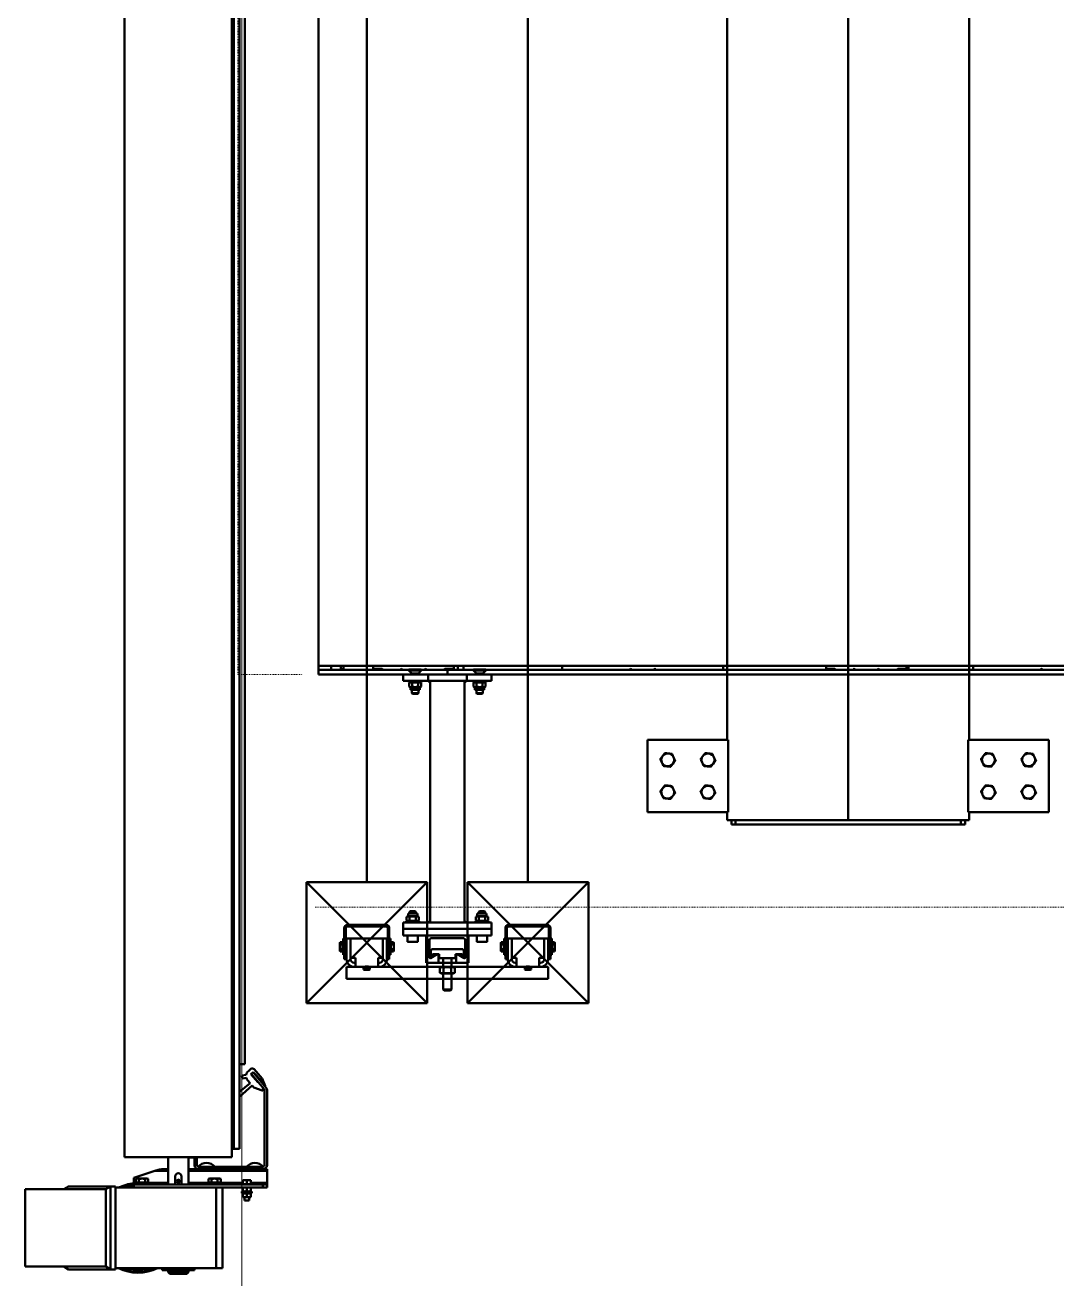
# Model space of a CAD drawing. Header units: metres. Extents: x -11418 to 773, y -8631 to 3561.
# Drawn here: x -4090.3 to -3962.3, y -1463.8 to -1308.2 of the extents above; entities that cross this region are included whole.
import ezdxf

# ---------------------------------------------------------------- set-up
doc = ezdxf.new("R2010")
doc.units = ezdxf.units.M
doc.header["$LTSCALE"] = 0.01
doc.header["$MEASUREMENT"] = 0
doc.linetypes.add('AM_ISO08W050', pattern=[18, 12, -1.5, 3, -1.5])
doc.linetypes.add('AM_ISO09W050', pattern=[22.5, 12, -1.5, 3, -1.5, 3, -1.5])
doc.layers.get('0').update_dxf_attribs({"color": 30, "lineweight": 0})
for name, color, linetype, lineweight in [('shaft', 3, 'Continuous', 20), ('SSN_Lift-AM_0', 7, 'Continuous', 50), ('SSN_PBC-AM_0', 5, 'Continuous', 50), ('SSN_PBC-AM_11', 9, 'AM_ISO09W050', 18), ('SSN_Signalgeber-AM_0', 3, 'Continuous', 50), ('SSN_SLT-AM_0', 1, 'Continuous', 50)]:
    doc.layers.add(name, color=color, linetype=linetype, lineweight=lineweight)
doc.layers.add('SSN_PBC-AM_7', color=5, linetype='AM_ISO08W050', lineweight=18, plot=False)

# ---------------------------------------------------------------- blocks, each defined once
blk = doc.blocks.new('Lift_20-024-10000')
at = {"layer": 'SSN_Lift-AM_0'}
for p, q in [((-937.5, 705), (-937.5, -692)), ((-937.5, -692), (-937.5, 705)), ((-1087.5, -592), (-1087.5, 592)), ((-787.5, 592), (-787.5, -592)), ((-1186.5, -682), (-1186.5, -592)), ((-1186.5, -592), (-1086.5, -592)), ((-1086.5, -592), (-1086.5, -682)), ((-788.5, -682), (-788.5, -592)), ((-788.5, -592), (-688.5, -592)), ((-688.5, -592), (-688.5, -682)), ((-1086.5, -682), (-1186.5, -682)), ((-1087.5, -692), (-1087.5, -682)), ((-688.5, -682), (-788.5, -682)), ((-787.5, -682), (-787.5, -692)), ((-1072.5, -692), (-1087.5, -692)), ((-1082.5, -692), (-1082.5, -697)), ((-1082.5, -697), (-1077.5, -697)), ((-1077.5, -697), (-1077.5, -692)), ((-1077.5, -697), (-797.5, -697)), ((-1072.5, -692), (-952.5, -692)), ((-941.3, -692), (-952.5, -692)), ((-941.3, -692), (-933.7, -692)), ((-922.5, -692), (-933.7, -692)), ((-922.5, -692), (-802.5, -692)), ((-787.5, -692), (-802.5, -692)), ((-797.5, -692), (-797.5, -697)), ((-797.5, -697), (-792.5, -697)), ((-792.5, -697), (-792.5, -692))]:
    blk.add_line(p, q, dxfattribs=at)
for centre, start, end in [((-1161.5, -617), 143.9326, 203.9326), ((-1161.5, -617), 203.9326, 263.9326), ((-1161.5, -617), 83.9326, 143.9326), ((-1161.5, -617), 263.9326, 323.9326), ((-1161.5, -617), 23.9326, 83.9326), ((-1161.5, -617), 323.9326, 23.9326), ((-1111.5, -617), 143.9326, 203.9326), ((-1111.5, -617), 203.9326, 263.9326), ((-1111.5, -617), 83.9326, 143.9326), ((-1111.5, -617), 263.9326, 323.9326), ((-1111.5, -617), 23.9326, 83.9326), ((-1111.5, -617), 323.9326, 23.9326), ((-763.5, -617), 143.9326, 203.9326), ((-763.5, -617), 203.9326, 263.9326), ((-763.5, -617), 83.9326, 143.9326), ((-763.5, -617), 263.9326, 323.9326), ((-763.5, -617), 23.9326, 83.9326), ((-763.5, -617), 323.9326, 23.9326), ((-713.5, -617), 143.9326, 203.9326), ((-713.5, -617), 203.9326, 263.9326), ((-713.5, -617), 83.9326, 143.9326), ((-713.5, -617), 263.9326, 323.9326), ((-713.5, -617), 23.9326, 83.9326), ((-713.5, -617), 323.9326, 23.9326), ((-1161.5, -657), 143.9326, 203.9326), ((-1161.5, -657), 83.9326, 143.9326), ((-1161.5, -657), 23.9326, 83.9326), ((-1161.5, -657), 323.9326, 23.9326), ((-1111.5, -657), 143.9326, 203.9326), ((-1111.5, -657), 83.9326, 143.9326), ((-1111.5, -657), 23.9326, 83.9326), ((-1111.5, -657), 323.9326, 23.9326), ((-763.5, -657), 143.9326, 203.9326), ((-763.5, -657), 83.9326, 143.9326), ((-763.5, -657), 23.9326, 83.9326), ((-763.5, -657), 323.9326, 23.9326), ((-713.5, -657), 143.9326, 203.9326), ((-713.5, -657), 83.9326, 143.9326), ((-713.5, -657), 23.9326, 83.9326), ((-713.5, -657), 323.9326, 23.9326), ((-1161.5, -657), 203.9326, 263.9326), ((-1161.5, -657), 263.9326, 323.9326), ((-1111.5, -657), 203.9326, 263.9326), ((-1111.5, -657), 263.9326, 323.9326), ((-763.5, -657), 203.9326, 263.9326), ((-763.5, -657), 263.9326, 323.9326), ((-713.5, -657), 203.9326, 263.9326), ((-713.5, -657), 263.9326, 323.9326)]:
    blk.add_arc(centre, 8, start, end, dxfattribs=at)
for points in [[(-1170.7, -616), (-1169.2, -614), (-1168, -612.3)], [(-1168.8, -620.2), (-1169.7, -618.3), (-1170.7, -616)], [(-1166.9, -624.5), (-1167.9, -622.2), (-1168.8, -620.2)], [(-1168, -612.3), (-1166.7, -610.6), (-1165.2, -608.6)], [(-1165.2, -608.6), (-1162.8, -608.8), (-1160.7, -609)], [(-1160.7, -609), (-1158.5, -609.3), (-1156.1, -609.5)], [(-1155, -621.7), (-1156.3, -623.4), (-1157.8, -625.4)], [(-1156.1, -609.5), (-1155.1, -611.8), (-1154.2, -613.8)], [(-1152.3, -618), (-1153.8, -620), (-1155, -621.7)], [(-1154.2, -613.8), (-1153.3, -615.7), (-1152.3, -618)], [(-1120.7, -616), (-1119.2, -614), (-1118, -612.3)], [(-1118.8, -620.2), (-1119.7, -618.3), (-1120.7, -616)], [(-1116.9, -624.5), (-1117.9, -622.2), (-1118.8, -620.2)], [(-1118, -612.3), (-1116.7, -610.6), (-1115.2, -608.6)], [(-1115.2, -608.6), (-1112.8, -608.8), (-1110.7, -609)], [(-1110.7, -609), (-1108.5, -609.3), (-1106.1, -609.5)], [(-1105, -621.7), (-1106.3, -623.4), (-1107.8, -625.4)], [(-1106.1, -609.5), (-1105.1, -611.8), (-1104.2, -613.8)], [(-1102.3, -618), (-1103.8, -620), (-1105, -621.7)], [(-1104.2, -613.8), (-1103.3, -615.7), (-1102.3, -618)], [(-772.7, -616), (-771.2, -614), (-770, -612.3)], [(-770.8, -620.2), (-771.7, -618.3), (-772.7, -616)], [(-768.9, -624.5), (-769.9, -622.2), (-770.8, -620.2)], [(-770, -612.3), (-768.7, -610.6), (-767.2, -608.6)], [(-767.2, -608.6), (-764.8, -608.8), (-762.7, -609)], [(-762.7, -609), (-760.5, -609.3), (-758.1, -609.5)], [(-757, -621.7), (-758.3, -623.4), (-759.8, -625.4)], [(-758.1, -609.5), (-757.1, -611.8), (-756.2, -613.8)], [(-754.3, -618), (-755.8, -620), (-757, -621.7)], [(-756.2, -613.8), (-755.3, -615.7), (-754.3, -618)], [(-722.7, -616), (-721.2, -614), (-720, -612.3)], [(-720.8, -620.2), (-721.7, -618.3), (-722.7, -616)], [(-718.9, -624.5), (-719.9, -622.2), (-720.8, -620.2)], [(-720, -612.3), (-718.7, -610.6), (-717.2, -608.6)], [(-717.2, -608.6), (-714.8, -608.8), (-712.7, -609)], [(-712.7, -609), (-710.5, -609.3), (-708.1, -609.5)], [(-707, -621.7), (-708.3, -623.4), (-709.8, -625.4)], [(-708.1, -609.5), (-707.1, -611.8), (-706.2, -613.8)], [(-704.3, -618), (-705.8, -620), (-707, -621.7)], [(-706.2, -613.8), (-705.3, -615.7), (-704.3, -618)], [(-1162.3, -625), (-1164.5, -624.7), (-1166.9, -624.5)], [(-1157.8, -625.4), (-1160.2, -625.2), (-1162.3, -625)], [(-1112.3, -625), (-1114.5, -624.7), (-1116.9, -624.5)], [(-1107.8, -625.4), (-1110.2, -625.2), (-1112.3, -625)], [(-764.3, -625), (-766.5, -624.7), (-768.9, -624.5)], [(-759.8, -625.4), (-762.2, -625.2), (-764.3, -625)], [(-714.3, -625), (-716.5, -624.7), (-718.9, -624.5)], [(-709.8, -625.4), (-712.2, -625.2), (-714.3, -625)], [(-1170.7, -656), (-1169.2, -654), (-1168, -652.3)], [(-1168, -652.3), (-1166.7, -650.6), (-1165.2, -648.6)], [(-1165.2, -648.6), (-1162.8, -648.8), (-1160.7, -649)], [(-1160.7, -649), (-1158.5, -649.3), (-1156.1, -649.5)], [(-1156.1, -649.5), (-1155.1, -651.8), (-1154.2, -653.8)], [(-1154.2, -653.8), (-1153.3, -655.7), (-1152.3, -658)], [(-1120.7, -656), (-1119.2, -654), (-1118, -652.3)], [(-1118, -652.3), (-1116.7, -650.6), (-1115.2, -648.6)], [(-1115.2, -648.6), (-1112.8, -648.8), (-1110.7, -649)], [(-1110.7, -649), (-1108.5, -649.3), (-1106.1, -649.5)], [(-1106.1, -649.5), (-1105.1, -651.8), (-1104.2, -653.8)], [(-1104.2, -653.8), (-1103.3, -655.7), (-1102.3, -658)], [(-772.7, -656), (-771.2, -654), (-770, -652.3)], [(-770, -652.3), (-768.7, -650.6), (-767.2, -648.6)], [(-767.2, -648.6), (-764.8, -648.8), (-762.7, -649)], [(-762.7, -649), (-760.5, -649.3), (-758.1, -649.5)], [(-758.1, -649.5), (-757.1, -651.8), (-756.2, -653.8)], [(-756.2, -653.8), (-755.3, -655.7), (-754.3, -658)], [(-722.7, -656), (-721.2, -654), (-720, -652.3)], [(-720, -652.3), (-718.7, -650.6), (-717.2, -648.6)], [(-717.2, -648.6), (-714.8, -648.8), (-712.7, -649)], [(-712.7, -649), (-710.5, -649.3), (-708.1, -649.5)], [(-708.1, -649.5), (-707.1, -651.8), (-706.2, -653.8)], [(-706.2, -653.8), (-705.3, -655.7), (-704.3, -658)], [(-1168.8, -660.2), (-1169.7, -658.3), (-1170.7, -656)], [(-1166.9, -664.5), (-1167.9, -662.2), (-1168.8, -660.2)], [(-1162.3, -665), (-1164.5, -664.7), (-1166.9, -664.5)], [(-1157.8, -665.4), (-1160.2, -665.2), (-1162.3, -665)], [(-1155, -661.7), (-1156.3, -663.4), (-1157.8, -665.4)], [(-1152.3, -658), (-1153.8, -660), (-1155, -661.7)], [(-1118.8, -660.2), (-1119.7, -658.3), (-1120.7, -656)], [(-1116.9, -664.5), (-1117.9, -662.2), (-1118.8, -660.2)], [(-1112.3, -665), (-1114.5, -664.7), (-1116.9, -664.5)], [(-1107.8, -665.4), (-1110.2, -665.2), (-1112.3, -665)], [(-1105, -661.7), (-1106.3, -663.4), (-1107.8, -665.4)], [(-1102.3, -658), (-1103.8, -660), (-1105, -661.7)], [(-770.8, -660.2), (-771.7, -658.3), (-772.7, -656)], [(-768.9, -664.5), (-769.9, -662.2), (-770.8, -660.2)], [(-764.3, -665), (-766.5, -664.7), (-768.9, -664.5)], [(-759.8, -665.4), (-762.2, -665.2), (-764.3, -665)], [(-757, -661.7), (-758.3, -663.4), (-759.8, -665.4)], [(-754.3, -658), (-755.8, -660), (-757, -661.7)], [(-720.8, -660.2), (-721.7, -658.3), (-722.7, -656)], [(-718.9, -664.5), (-719.9, -662.2), (-720.8, -660.2)], [(-714.3, -665), (-716.5, -664.7), (-718.9, -664.5)], [(-709.8, -665.4), (-712.2, -665.2), (-714.3, -665)], [(-707, -661.7), (-708.3, -663.4), (-709.8, -665.4)], [(-704.3, -658), (-705.8, -660), (-707, -661.7)]]:
    blk.add_rational_spline(points, [1, 1.0379548493, 1], degree=2, dxfattribs=at)
blk = doc.blocks.new('Lift mit KG 3.200')
at = {"layer": 'SSN_PBC-AM_0'}
for p, q in [((65669.3, 61066.6), (65669.3, 60044.6)), ((65704.2, 60055.6), (65669.3, 60055.6)), ((65685.3, 60055.6), (65685.3, 60050.6)), ((65697.3, 60055.6), (65697.3, 60051.1)), ((65700.4, 60055.6), (65700.4, 60050.6)), ((65704.2, 60055.6), (65742.3, 60055.6)), ((65737.3, 60050.6), (65737.3, 60055.6)), ((65742.3, 60055.6), (68786.3, 60055.6)), ((65837.3, 60055.6), (65837.3, 60051.6)), ((65842.3, 60050.6), (65842.3, 60055.6)), ((65849.3, 60050.6), (65849.3, 60055.6)), ((65971.8, 60050.6), (65971.8, 60055.6)), ((66171.8, 60055.6), (66171.8, 60050.6)), ((66299.3, 60051.6), (66299.3, 60055.6)), ((66399.3, 60055.6), (66399.3, 60051.6)), ((66401.8, 60055.6), (66401.8, 60050.6)), ((66481.8, 60050.6), (66481.8, 60055.6)), ((65669.3, 60050.6), (65702.3, 60050.6)), ((65702.3, 60044.6), (65669.3, 60044.6)), ((65697.3, 60051.1), (65700.4, 60051.1)), ((67061.3, 60050.6), (65702.3, 60050.6)), ((65702.3, 60044.6), (67061.3, 60044.6)), ((65729.3, 60050.6), (65729.3, 60044.6)), ((65746.6, 60051.6), (65737.3, 60051.6)), ((65742.3, 60051.1), (65742.3, 60051.6)), ((65742.3, 60050.6), (65742.3, 60051.1)), ((65746.6, 60051.6), (65748.3, 60051.6)), ((65748.8, 60051.1), (65748.8, 60050.6)), ((65825.8, 60050.6), (65825.8, 60051.1)), ((65826.3, 60051.6), (65828, 60051.6)), ((65837.3, 60051.6), (65828, 60051.6)), ((65829.3, 60050.6), (65829.3, 60044.6)), ((65832.3, 60051.6), (65832.3, 60051.1)), ((65832.3, 60051.1), (65832.3, 60050.6)), ((65837.3, 60051.6), (65837.3, 60051.1)), ((65837.3, 60051.1), (65837.3, 60050.6)), ((66299.3, 60051.1), (66299.3, 60051.6)), ((66308.6, 60051.6), (66299.3, 60051.6)), ((66299.3, 60050.6), (66299.3, 60051.1)), ((66304.3, 60051.1), (66304.3, 60051.6)), ((66304.3, 60050.6), (66304.3, 60051.1)), ((66308.6, 60051.6), (66310.3, 60051.6)), ((66310.8, 60051.1), (66310.8, 60050.6)), ((66387.8, 60050.6), (66387.8, 60051.1)), ((66388.3, 60051.6), (66390, 60051.6)), ((66399.3, 60051.6), (66390, 60051.6)), ((66394.3, 60051.6), (66394.3, 60051.1)), ((66394.3, 60051.1), (66394.3, 60050.6)), ((66399.3, 60051.6), (66399.3, 60051.1)), ((66399.3, 60051.1), (66399.3, 60050.6))]:
    blk.add_line(p, q, dxfattribs=at)
for centre, radius, start, end in [((65748.3, 60051.1), 0.5, 0, 90), ((65772.3, 60050.6), 1, 0, 180), ((65802.3, 60050.6), 1, 0, 180), ((65826.3, 60051.1), 0.5, 90, 180), ((66056.8, 60050.6), 1, 0, 180), ((66086.8, 60050.6), 1, 0, 180), ((66310.3, 60051.1), 0.5, 0, 90), ((66334.3, 60050.6), 1, 0, 180), ((66364.3, 60050.6), 1, 0, 180), ((66388.3, 60051.1), 0.5, 90, 180), ((66566.8, 60050.6), 1, 0, 180)]:
    blk.add_arc(centre, radius, start, end, dxfattribs=at)
at = {"layer": 'SSN_PBC-AM_11'}
blk.add_line((68864.3, 59755.6), (65664.3, 59755.6), dxfattribs=at)
at = {"layer": 'SSN_PBC-AM_7'}
for q in [(65569.3, 61066.6), (65649.3, 60044.6)]:
    blk.add_line((65569.3, 60044.6), q, dxfattribs=at)
at = {"layer": 'SSN_Lift-AM_0'}
blk.add_blockref('Lift_20-024-10000', (67264.3, 60555.6), dxfattribs=at)
blk = doc.blocks.new('LS_Symbol')
at = {"layer": 'SSN_Signalgeber-AM_0'}
for p, q in [((-75, 769), (-75, 919)), ((-75, 919), (75, 919)), ((75, 919), (-75, 769)), ((75, 769), (-75, 919)), ((-75, 919), (75, 919)), ((75, 919), (75, 769)), ((-75, 769), (75, 769)), ((0, 769), (0, -769))]:
    blk.add_line(p, q, dxfattribs=at)
blk = doc.blocks.new('Signalgeber_31-011-00008_300_D')
at = {"layer": 'SSN_Signalgeber-AM_0'}
for p, q in [((-378, -125), (-378, 125)), ((-378, 125), (-363, 125)), ((-363, 125), (-363, -125)), ((-328, 125), (-353.7, 125)), ((-353.5, 128), (-314.8, 128)), ((-353.5, 126), (-353.5, 128)), ((-314.8, 126), (-353.5, 126)), ((-328, 129.5), (-348, 129.5)), ((-348, 129.5), (-348, 128)), ((-348, 128), (-328, 128)), ((-343.8, 133.1), (-343, 133.5)), ((-343.8, 133.1), (-343.8, 130)), ((-343.8, 130), (-342.3, 130)), ((-333, 133.5), (-343, 133.5)), ((-342.3, 130), (-333.6, 130)), ((-342.3, 130), (-342.3, 129.5)), ((-340.7, 129.5), (-342.3, 129.5)), ((-340.9, 133.1), (-340.9, 130)), ((-335.3, 129.5), (-340.7, 129.5)), ((-333.6, 129.5), (-335.3, 129.5)), ((-335.1, 133.1), (-335.1, 130)), ((-333.6, 130), (-332.2, 130)), ((-333.6, 130), (-333.6, 129.5)), ((-332.2, 133.1), (-333, 133.5)), ((-332.2, 133.1), (-332.2, 130)), ((-328, 128), (-328, 129.5)), ((-328, 75), (-328, 125)), ((-363, 115.7), (-363, 84.3)), ((-363, 114), (-352, 114)), ((-358, 114), (-358, 115.7)), ((-353.7, 120), (-328, 120)), ((-352, 114), (-352, 120)), ((-313, 75.8), (-313, 124.2)), ((-311, 124.2), (-311, 75.8)), ((-366.1, 104), (-366.7, 103)), ((-366.7, 103), (-366.7, 97.1)), ((-366.1, 96), (-366.7, 97.1)), ((-364.1, 104), (-366.1, 104)), ((-364.1, 102), (-366.1, 102)), ((-364.1, 98), (-366.1, 98)), ((-364.1, 96), (-366.1, 96)), ((-364.1, 104), (-363.5, 103)), ((-364.1, 96), (-363.5, 97.1)), ((-363.5, 96.5), (-363.5, 103.5)), ((-363, 103.5), (-363.5, 103.5)), ((-363, 103.3), (-363.5, 103.3)), ((-363.5, 103), (-363.5, 97.1)), ((-363, 102.8), (-363.5, 102.8)), ((-363, 102), (-363.5, 102)), ((-363, 101), (-363.5, 101)), ((-363, 100), (-363.5, 100)), ((-363, 99), (-363.5, 99)), ((-363, 98), (-363.5, 98)), ((-363, 97.2), (-363.5, 97.2)), ((-363, 96.7), (-363.5, 96.7)), ((-363, 96.5), (-363.5, 96.5)), ((-363, 96.5), (-363, 103.5)), ((-363, 101.6), (-362.6, 102)), ((-363, 101.6), (-363, 98.4)), ((-362.6, 98), (-363, 98.4)), ((-362.6, 102), (-362.6, 98)), ((-361.7, 102), (-362.6, 102)), ((-361.7, 98), (-362.6, 98)), ((-363, 86), (-352, 86)), ((-358, 84.3), (-358, 86)), ((-328, 80), (-353.7, 80)), ((-352, 86), (-352, 80)), ((-353.7, 75), (-328, 75)), ((-353.5, 74), (-314.8, 74)), ((-353.5, 72), (-353.5, 74)), ((-314.8, 72), (-353.5, 72)), ((-348, 70.5), (-348, 72)), ((-348, 72), (-328, 72)), ((-328, 70.5), (-348, 70.5)), ((-343.8, 66.9), (-343.8, 70)), ((-343.8, 70), (-342.3, 70)), ((-343.8, 66.9), (-343, 66.5)), ((-333, 66.5), (-343, 66.5)), ((-340.7, 70.5), (-342.3, 70.5)), ((-342.3, 70), (-342.3, 70.5)), ((-342.3, 70), (-333.6, 70)), ((-340.9, 66.9), (-340.9, 70)), ((-335.3, 70.5), (-340.7, 70.5)), ((-333.6, 70.5), (-335.3, 70.5)), ((-335.1, 66.9), (-335.1, 70)), ((-333.6, 70), (-333.6, 70.5)), ((-333.6, 70), (-332.2, 70)), ((-332.2, 66.9), (-333, 66.5)), ((-332.2, 66.9), (-332.2, 70)), ((-328, 72), (-328, 70.5)), ((-332, 37.3), (-332, 48.7)), ((-331.2, 49.5), (-324, 49.5)), ((-324, -55), (-324, 55)), ((-316, 55), (-324, 55)), ((-324, 36.5), (-324, 49.5)), ((-316, 55), (-316, -55)), ((-316, 55), (-308, 55)), ((-316, 55), (-316, -55)), ((-308, -55), (-308, 55)), ((-308, 51), (-308, 35)), ((-306.4, 51), (-308, 51)), ((-306.4, 48.8), (-306.4, 51)), ((-305.4, 50.5), (-306.4, 48.8)), ((-306.4, 48.8), (-306.4, 37.2)), ((-305.4, 50.5), (-300.9, 50.5)), ((-305.4, 46.8), (-300.9, 46.8)), ((-300.9, 50.5), (-300, 48.8)), ((-296.9, 48.8), (-300, 48.8)), ((-300, 48.8), (-300, 37.2)), ((-296.9, 48.8), (-296.9, 37.2)), ((-296.9, 47), (-294.8, 47)), ((-294.8, 47), (-294.8, 39)), ((-294, 46.2), (-294.8, 47)), ((-15.1, 47.5), (-16, 45.8)), ((-10.6, 47.5), (-15.1, 47.5)), ((-10.6, 47.5), (-9.6, 45.8)), ((-9.6, 45.8), (-9.6, 48)), ((-9.6, 48), (-8, 48)), ((-8, -55), (-8, 55)), ((-8, 55), (0, 55)), ((-8, 48), (-8, 32)), ((0, -55), (0, 55)), ((4.7, 47.6), (1, 44)), ((4.7, 47.6), (4.7, 32.4)), ((4.7, 47.6), (6, 47.6)), ((6, 47.6), (6, 32.4)), ((-331.2, 36.5), (-324, 36.5)), ((-308, 35), (-306.4, 35)), ((-306.4, 35), (-306.4, 37.2)), ((-305.4, 35.5), (-306.4, 37.2)), ((-305.4, 39.2), (-300.9, 39.2)), ((-305.4, 35.5), (-300.9, 35.5)), ((-300.9, 35.5), (-300, 37.2)), ((-296.9, 37.2), (-300, 37.2)), ((-296.9, 39), (-294.8, 39)), ((-294.8, 39), (-294, 39.8)), ((-294, 46.2), (-294, 39.8)), ((-24, 43.2), (-23.2, 44)), ((-24, 43.2), (-24, 36.8)), ((-23.2, 36), (-24, 36.8)), ((-23.2, 44), (-23.2, 36)), ((-19.1, 44), (-23.2, 44)), ((-19.1, 36), (-23.2, 36)), ((-19.1, 45.8), (-16, 45.8)), ((-19.1, 45.8), (-19.1, 34.2)), ((-19.1, 34.2), (-16, 34.2)), ((-16, 45.8), (-16, 34.2)), ((-15.1, 32.5), (-16, 34.2)), ((-10.6, 43.8), (-15.1, 43.8)), ((-10.6, 36.2), (-15.1, 36.2)), ((-10.6, 32.5), (-15.1, 32.5)), ((-10.6, 32.5), (-9.6, 34.2)), ((-9.6, 45.8), (-9.6, 34.2)), ((-9.6, 32), (-9.6, 34.2)), ((-8, 32), (-9.6, 32)), ((1, 44), (0, 44)), ((1, 36), (0, 36)), ((1, 44), (1, 36)), ((4.7, 32.4), (1, 36)), ((6, 32.4), (4.7, 32.4)), ((-358, 25), (-363, 25)), ((-363, 25), (-363, -25)), ((-324, 26.3), (-358, 26.3)), ((-358, 26.3), (-358, 11)), ((-358, -25), (-358, 25)), ((-347.4, 12.5), (-352.1, 20.8)), ((-351.3, 22.3), (-329.5, 22.3)), ((-343.3, 20.5), (-350, 20.5)), ((-350, 20.5), (-347.2, 18.2)), ((-347.2, 18.2), (-347.2, 10)), ((-341.2, 19.5), (-343.3, 20.5)), ((-341.2, 19.5), (-341.2, 0)), ((-327.5, 20.3), (-327.5, -20.2)), ((-308, 21.2), (-8, 21.2)), ((0, 24), (-8, 24)), ((-391.3, 5), (-392.2, 4.1)), ((-392.2, 4.1), (-392.2, -4.1)), ((-391.3, 5), (-391.3, -5)), ((-391.3, 5), (-371.4, 5)), ((-370.3, 9.2), (-371.4, 7.3)), ((-371.4, -7.3), (-371.4, 7.3)), ((-364.1, 9.2), (-370.3, 9.2)), ((-364.1, 4.6), (-370.3, 4.6)), ((-364.1, 9.2), (-363, 7.3)), ((-363, -7.3), (-363, 7.3)), ((-363, 5), (-352.2, 5)), ((-358, 11), (-348.2, 11)), ((-347.2, 10), (-352.2, 10)), ((-352.2, 10), (-352.2, 0)), ((-352.2, -10), (-352.2, 0)), ((-341.2, -19.5), (-341.2, 0)), ((-391.3, -5), (-392.2, -4.1)), ((-371.4, -5), (-391.3, -5)), ((-370.3, -9.2), (-371.4, -7.3)), ((-364.1, -4.6), (-370.3, -4.6)), ((-364.1, -9.2), (-370.3, -9.2)), ((-364.1, -9.2), (-363, -7.3)), ((-352.2, -5), (-363, -5)), ((-348.2, -11), (-358, -11)), ((-358, -11), (-358, -26.2)), ((-352.2, -10), (-347.2, -10)), ((-352.1, -20.7), (-347.4, -12.5)), ((-347.2, -18.2), (-347.2, -10)), ((-363, -25), (-358, -25)), ((-358, -26.2), (-324, -26.2)), ((-329.5, -22.2), (-351.3, -22.2)), ((-350, -20.5), (-347.2, -18.2)), ((-350, -20.5), (-343.3, -20.5)), ((-341.2, -19.5), (-343.3, -20.5)), ((-308, -21.2), (-8, -21.2)), ((-8, -24), (0, -24)), ((-332, -48.7), (-332, -37.3)), ((-331.2, -36.5), (-324, -36.5)), ((-324, -49.5), (-324, -36.5)), ((-308, -35), (-308, -51)), ((-306.4, -35), (-308, -35)), ((-306.4, -37.2), (-306.4, -35)), ((-305.4, -35.5), (-306.4, -37.2)), ((-306.4, -37.2), (-306.4, -48.8)), ((-305.4, -35.5), (-300.9, -35.5)), ((-305.4, -39.2), (-300.9, -39.2)), ((-300.9, -35.5), (-300, -37.2)), ((-296.9, -37.2), (-300, -37.2)), ((-300, -37.2), (-300, -48.8)), ((-296.9, -37.2), (-296.9, -48.8)), ((-296.9, -39), (-294.8, -39)), ((-294.8, -39), (-294.8, -47)), ((-294, -39.8), (-294.8, -39)), ((-294.8, -47), (-294, -46.2)), ((-294, -39.8), (-294, -46.2)), ((-24, -36.8), (-23.2, -36)), ((-24, -36.8), (-24, -43.2)), ((-23.2, -44), (-24, -43.2)), ((-23.2, -36), (-23.2, -44)), ((-19.1, -36), (-23.2, -36)), ((-19.1, -44), (-23.2, -44)), ((-19.1, -34.2), (-16, -34.2)), ((-19.1, -34.2), (-19.1, -45.8)), ((-19.1, -45.8), (-16, -45.8)), ((-15.1, -32.5), (-16, -34.2)), ((-16, -34.2), (-16, -45.8)), ((-15.1, -47.5), (-16, -45.8)), ((-10.6, -32.5), (-15.1, -32.5)), ((-10.6, -36.2), (-15.1, -36.2)), ((-10.6, -43.8), (-15.1, -43.8)), ((-10.6, -32.5), (-9.6, -34.2)), ((-10.6, -47.5), (-9.6, -45.8)), ((-9.6, -34.2), (-9.6, -32)), ((-9.6, -32), (-8, -32)), ((-9.6, -34.2), (-9.6, -45.8)), ((-9.6, -48), (-9.6, -45.8)), ((-8, -32), (-8, -48)), ((1, -36), (0, -36)), ((1, -44), (0, -44)), ((4.7, -32.4), (1, -36)), ((1, -36), (1, -44)), ((4.7, -47.6), (1, -44)), ((4.7, -32.4), (4.7, -47.6)), ((4.7, -32.4), (6, -32.4)), ((6, -32.4), (6, -47.6)), ((-331.2, -49.5), (-324, -49.5)), ((-316, -55), (-324, -55)), ((-316, -55), (-308, -55)), ((-308, -51), (-306.4, -51)), ((-306.4, -51), (-306.4, -48.8)), ((-305.4, -50.5), (-306.4, -48.8)), ((-305.4, -46.8), (-300.9, -46.8)), ((-305.4, -50.5), (-300.9, -50.5)), ((-300.9, -50.5), (-300, -48.8)), ((-296.9, -48.8), (-300, -48.8)), ((-296.9, -47), (-294.8, -47)), ((-10.6, -47.5), (-15.1, -47.5)), ((-8, -48), (-9.6, -48)), ((-8, -55), (0, -55)), ((6, -47.6), (4.7, -47.6)), ((-328, -75), (-353.7, -75)), ((-353.5, -72), (-314.8, -72)), ((-353.5, -74), (-353.5, -72)), ((-314.8, -74), (-353.5, -74)), ((-328, -70.5), (-348, -70.5)), ((-348, -70.5), (-348, -72)), ((-348, -72), (-328, -72)), ((-343.8, -66.9), (-343, -66.5)), ((-343.8, -66.9), (-343.8, -70)), ((-343.8, -70), (-342.3, -70)), ((-333, -66.5), (-343, -66.5)), ((-342.3, -70), (-333.6, -70)), ((-342.3, -70), (-342.3, -70.5)), ((-340.7, -70.5), (-342.3, -70.5)), ((-340.9, -66.9), (-340.9, -70)), ((-335.3, -70.5), (-340.7, -70.5)), ((-333.6, -70.5), (-335.3, -70.5)), ((-335.1, -66.9), (-335.1, -70)), ((-333.6, -70), (-332.2, -70)), ((-333.6, -70), (-333.6, -70.5)), ((-332.2, -66.9), (-333, -66.5)), ((-332.2, -66.9), (-332.2, -70)), ((-328, -72), (-328, -70.5)), ((-328, -125), (-328, -75)), ((-313, -124.2), (-313, -75.8)), ((-311, -75.8), (-311, -124.2)), ((-363, -84.3), (-363, -115.7)), ((-363, -86), (-352, -86)), ((-358, -86), (-358, -84.3)), ((-353.7, -80), (-328, -80)), ((-352, -86), (-352, -80)), ((-366.1, -96), (-366.7, -97)), ((-366.7, -97), (-366.7, -102.9)), ((-366.1, -104), (-366.7, -102.9)), ((-364.1, -96), (-366.1, -96)), ((-364.1, -98), (-366.1, -98)), ((-364.1, -102), (-366.1, -102)), ((-364.1, -104), (-366.1, -104)), ((-364.1, -96), (-363.5, -97)), ((-364.1, -104), (-363.5, -102.9)), ((-363.5, -103.5), (-363.5, -96.5)), ((-363, -96.5), (-363.5, -96.5)), ((-363, -96.7), (-363.5, -96.7)), ((-363.5, -97), (-363.5, -102.9)), ((-363, -97.2), (-363.5, -97.2)), ((-363, -98), (-363.5, -98)), ((-363, -99), (-363.5, -99)), ((-363, -100), (-363.5, -100)), ((-363, -101), (-363.5, -101)), ((-363, -102), (-363.5, -102)), ((-363, -102.8), (-363.5, -102.8)), ((-363, -103.3), (-363.5, -103.3)), ((-363, -103.5), (-363.5, -103.5)), ((-363, -103.5), (-363, -96.5)), ((-363, -98.4), (-362.6, -98)), ((-363, -98.4), (-363, -101.6)), ((-362.6, -102), (-363, -101.6)), ((-362.6, -98), (-362.6, -102)), ((-361.7, -98), (-362.6, -98)), ((-361.7, -102), (-362.6, -102)), ((-363, -114), (-352, -114)), ((-358, -115.7), (-358, -114)), ((-328, -120), (-353.7, -120)), ((-352, -114), (-352, -120)), ((-378, -125), (-363, -125)), ((-353.7, -125), (-328, -125)), ((-353.5, -126), (-314.8, -126)), ((-353.5, -128), (-353.5, -126)), ((-314.8, -128), (-353.5, -128)), ((-348, -129.5), (-348, -128)), ((-348, -128), (-328, -128)), ((-328, -129.5), (-348, -129.5)), ((-343.8, -133.1), (-343.8, -130)), ((-343.8, -130), (-342.3, -130)), ((-343.8, -133.1), (-343, -133.5)), ((-333, -133.5), (-343, -133.5)), ((-340.7, -129.5), (-342.3, -129.5)), ((-342.3, -130), (-342.3, -129.5)), ((-342.3, -130), (-333.6, -130)), ((-340.9, -133.1), (-340.9, -130)), ((-335.3, -129.5), (-340.7, -129.5)), ((-333.6, -129.5), (-335.3, -129.5)), ((-335.1, -133.1), (-335.1, -130)), ((-333.6, -130), (-333.6, -129.5)), ((-333.6, -130), (-332.2, -130)), ((-332.2, -133.1), (-333, -133.5)), ((-332.2, -133.1), (-332.2, -130)), ((-328, -128), (-328, -129.5))]:
    blk.add_line(p, q, dxfattribs=at)
for centre, radius, start, end in [((-353.7, 115.7), 9.3, 90, 180), ((-342.3, 130.9), 2.55, 55.5531, 115.5531), ((-338, 124), 9.55, 72.3875, 107.6125), ((-333.7, 130.9), 2.55, 64.4469, 124.4469), ((-314.8, 124.2), 3.8, 0, 90), ((-314.8, 124.2), 1.8, 0, 90), ((-353.7, 115.7), 4.3, 90, 180), ((-364.6, 103), 1.79, 154.4385, 214.4385), ((-359.7, 100), 6.68, 162.383, 197.617), ((-364.6, 97), 1.79, 145.5615, 205.5615), ((-365.6, 103), 1.79, 325.5615, 25.5615), ((-370.5, 100), 6.68, 342.383, 17.617), ((-365.6, 97), 1.79, 334.4385, 34.4385), ((-353.7, 84.3), 9.3, 180, 270), ((-353.7, 84.3), 4.3, 180, 270), ((-342.3, 69.1), 2.55, 244.4469, 304.4469), ((-338, 76), 9.55, 252.3875, 287.6125), ((-333.7, 69.1), 2.55, 235.5531, 295.5531), ((-314.8, 75.8), 1.8, 270, 0), ((-314.8, 75.8), 3.8, 270, 0), ((-331.2, 48.7), 0.8, 90, 180), ((-302.7, 48.6), 3.32, 154.4385, 214.4385), ((-293.6, 43), 12.4, 162.383, 197.617), ((-303.7, 48.6), 3.32, 325.5615, 25.5615), ((-312.8, 43), 12.4, 342.383, 17.617), ((-331.2, 37.3), 0.8, 180, 270), ((-302.7, 37.4), 3.32, 145.5615, 205.5615), ((-303.7, 37.4), 3.32, 334.4385, 34.4385), ((-351.3, 21.3), 1, 90, 210), ((-329.5, 20.3), 2, 0, 90), ((-366.9, 6.9), 4.08, 154.4385, 214.4385), ((-355.7, 0), 15.3, 162.383, 197.617), ((-367.5, 6.9), 4.08, 325.5615, 25.5615), ((-378.7, 0), 15.3, 342.383, 17.617), ((-348.2, 12), 1, 270, 30), ((-366.9, -6.9), 4.08, 145.5615, 205.5615), ((-367.5, -6.9), 4.08, 334.4385, 34.4385), ((-348.2, -12), 1, 330, 90), ((-351.3, -21.2), 1, 150, 270), ((-329.5, -20.2), 2, 270, 0), ((-331.2, -37.3), 0.8, 90, 180), ((-302.7, -37.4), 3.32, 154.4385, 214.4385), ((-293.6, -43), 12.4, 162.383, 197.617), ((-303.7, -37.4), 3.32, 325.5615, 25.5615), ((-312.8, -43), 12.4, 342.383, 17.617), ((-331.2, -48.7), 0.8, 180, 270), ((-302.7, -48.6), 3.32, 145.5615, 205.5615), ((-303.7, -48.6), 3.32, 334.4385, 34.4385), ((-353.7, -84.3), 9.3, 90, 180), ((-342.3, -69.1), 2.55, 55.5531, 115.5531), ((-338, -76), 9.55, 72.3875, 107.6125), ((-333.7, -69.1), 2.55, 64.4469, 124.4469), ((-314.8, -75.8), 3.8, 0, 90), ((-314.8, -75.8), 1.8, 0, 90), ((-353.7, -84.3), 4.3, 90, 180), ((-364.6, -97), 1.79, 154.4385, 214.4385), ((-359.7, -100), 6.68, 162.383, 197.617), ((-364.6, -103), 1.79, 145.5615, 205.5615), ((-365.6, -97), 1.79, 325.5615, 25.5615), ((-370.5, -100), 6.68, 342.383, 17.617), ((-365.6, -103), 1.79, 334.4385, 34.4385), ((-353.7, -115.7), 9.3, 180, 270), ((-353.7, -115.7), 4.3, 180, 270), ((-314.8, -124.2), 1.8, 270, 0), ((-314.8, -124.2), 3.8, 270, 0), ((-342.3, -130.9), 2.55, 244.4469, 304.4469), ((-338, -124), 9.55, 252.3875, 287.6125), ((-333.7, -130.9), 2.55, 235.5531, 295.5531)]:
    blk.add_arc(centre, radius, start, end, dxfattribs=at)
at = {"layer": 'SSN_Signalgeber-AM_0', "extrusion": (0, 0, -1)}
for centre, radius, start, end in [((12.3, 45.6), 3.32, 325.5615, 25.5615), ((13.3, 45.6), 3.32, 154.4385, 214.4385), ((3.2, 40), 12.4, 342.383, 17.617), ((12.3, 34.4), 3.32, 334.4385, 34.4385), ((22.4, 40), 12.4, 162.383, 197.617), ((13.3, 34.4), 3.32, 145.5615, 205.5615), ((12.3, -34.4), 3.32, 325.5615, 25.5615), ((3.2, -40), 12.4, 342.383, 17.617), ((12.3, -45.6), 3.32, 334.4385, 34.4385), ((13.3, -34.4), 3.32, 154.4385, 214.4385), ((22.4, -40), 12.4, 162.383, 197.617), ((13.3, -45.6), 3.32, 145.5615, 205.5615)]:
    blk.add_arc(centre, radius, start, end, dxfattribs=at)
at = {"layer": 'SSN_Signalgeber-AM_0'}
for points in [[(-308, 21.2), (-303.8, 21.2), (-308, 25.4)], [(-8, 21.2), (-8, 25.4), (-12.2, 21.2)], [(-308, -21.2), (-308, -25.4), (-303.8, -21.2)], [(-8, -21.2), (-12.2, -21.2), (-8, -25.4)]]:
    blk.add_solid(points, dxfattribs=at)
blk = doc.blocks.new('TOR DS')
at = {"layer": 'SSN_SLT-AM_0'}
for p, q in [((-1246.2, 259.1), (-1150.1, 259.1)), ((-1246.2, 159), (-1246.2, 259.1)), ((-1150.1, 159), (-1150.1, 259.1)), ((-1246.2, 211.1), (-1249.7, 205.1)), ((-1249.7, 205.1), (-1249.7, 147)), ((-1150.1, 211.1), (-1146.6, 205.1)), ((-1146.6, 205.1), (-1146.6, 147)), ((-1246.2, 159), (-1249.7, 153)), ((-1246.2, 159), (-1150.1, 159)), ((-1150.1, 159), (-1146.6, 153)), ((-1249.7, 153), (-1146.6, 153)), ((-1146.6, 147), (-1249.7, 147)), ((-1248.2, 13.9), (-1248.2, 147)), ((-1148.1, 147), (-1148.1, 124)), ((-1110.1, 135.5), (1110.1, 135.5)), ((-1110.1, 135.5), (-1110.1, 2.3)), ((-1148.1, 124), (-1135.9, 124)), ((-1148.1, -41.2), (-1148.1, 124)), ((-1144.1, -41.2), (-1144.1, 124)), ((-1142.1, 121.2), (-1144.1, 121.2)), ((-1142.1, 106.8), (-1142.1, 121.2)), ((-1141.6, 119.8), (-1142.1, 119.8)), ((-1142, 119.8), (-1142, 124)), ((-1141.6, 121.5), (-1141.6, 106.4)), ((-1141.6, 121.5), (-1137.2, 121.5)), ((-1141.6, 117.7), (-1137.2, 117.7)), ((-1141.6, 110.2), (-1137.2, 110.2)), ((-1136.8, 120), (-1137.2, 121.5)), ((-1136.8, 107.9), (-1136.8, 120)), ((-1127.4, 98.1), (-1135.9, 124)), ((-1142.1, 106.8), (-1144.1, 106.8)), ((-1141.6, 108.2), (-1142.1, 108.2)), ((-1142, 81.4), (-1142, 108.2)), ((-1141.6, 106.4), (-1137.2, 106.4)), ((-1136.8, 107.9), (-1137.2, 106.4)), ((-1127.4, 81.4), (-1127.4, 98.1)), ((-1253.2, 81.4), (-1255.2, 79.4)), ((-1255.2, 79.4), (-1255.2, 58.4)), ((-1250.7, 81.4), (-1253.2, 81.4)), ((-1253.2, 81.4), (-1253.2, 56.4)), ((-1250.7, 88.9), (-1248.2, 88.9)), ((-1250.7, 88.9), (-1250.7, 48.9)), ((-1110.1, 81.4), (-1144.1, 81.4)), ((-1125.1, 81.4), (-1125.1, 84.9)), ((-1134.1, 72.9), (-1144.1, 72.9)), ((-1144.1, 64.9), (-1134.1, 64.9)), ((-1140.2, 70.2), (-1140.2, 70.9)), ((-1140, 70.2), (-1140, 70.9)), ((-1253.2, 56.4), (-1255.2, 58.4)), ((-1250.7, 56.4), (-1253.2, 56.4)), ((-1250.7, 48.9), (-1248.2, 48.9)), ((-1110.1, 56.4), (-1144.1, 56.4)), ((-1142, 29.7), (-1142, 56.4)), ((-1127.4, -41.2), (-1127.4, 56.4)), ((-1125.1, 43.9), (-1125.1, 56.4)), ((-1110.1, 48.9), (-1120.1, 48.9)), ((-1111.1, 48.9), (-1110.7, 56.4)), ((-1110.7, 56.4), (-1110.7, 56.4)), ((-1141.6, 31.4), (-1141.6, 16.3)), ((-1141.6, 31.4), (-1137.2, 31.4)), ((-1136.8, 29.9), (-1137.2, 31.4)), ((-1125.1, 43.9), (-1125.1, -36.2)), ((-1122.1, 44.2), (-1122.1, -36.2)), ((-1110.1, 45.9), (-1120.1, 45.9)), ((-1248.2, 21.9), (-1148.1, 21.9)), ((-1142.1, 31.1), (-1144.1, 31.1)), ((-1142.1, 16.7), (-1144.1, 16.7)), ((-1142.1, 16.7), (-1142.1, 31.1)), ((-1141.6, 29.7), (-1142.1, 29.7)), ((-1141.6, 18.1), (-1142.1, 18.1)), ((-1142, -11.2), (-1142, 18.1)), ((-1141.6, 27.6), (-1137.2, 27.6)), ((-1141.6, 20.1), (-1137.2, 20.1)), ((-1141.6, 16.3), (-1137.2, 16.3)), ((-1136.8, 17.9), (-1137.2, 16.3)), ((-1136.8, 17.9), (-1136.8, 29.9)), ((-1122.1, 23.9), (-1125.1, 23.9)), ((-1248.2, 13.9), (-1148.1, 13.9)), ((-1122.1, 13.9), (-1125.1, 13.9)), ((-1110.1, 2.3), (1110.1, 2.3)), ((-1100.1, -7.2), (-1100.1, 2.3)), ((-1100.1, 1.6), (1100.1, 1.6)), ((-1164.1, -19.2), (-1164.1, -13.2)), ((-1160.1, -13.2), (-1164.1, -13.2)), ((-1160.1, -11.4), (-1160, -11.2)), ((-1160.1, -11.2), (-1155.2, -11.2)), ((-1160.1, -11.4), (-1160.1, -21)), ((-1155.2, -11.2), (-1155.1, -11.4)), ((-1155.1, -9.9), (-1154.4, -9.8)), ((-1155.1, -9.9), (-1155.1, -22.5)), ((-1154.4, -9.8), (-1154.4, -13)), ((-1154.4, -9.8), (-1154.4, -22.5)), ((-1154.4, -9.9), (-1153.7, -9.8)), ((-1154.4, -9.9), (-1154.4, -22.5)), ((-1153.7, -9.8), (-1153.6, -13)), ((-1153.7, -9.8), (-1153.7, -22.5)), ((-1153.6, -9.9), (-1152.9, -9.8)), ((-1153.6, -9.9), (-1153.6, -22.5)), ((-1152.9, -9.8), (-1152.9, -13)), ((-1152.9, -9.8), (-1152.9, -22.5)), ((-1152.9, -11.4), (-1152.8, -11.2)), ((-1152.9, -11.4), (-1152.9, -21)), ((-1148.1, -11.2), (-1152.8, -11.2)), ((-1143.6, -11.7), (-1144.1, -11.7)), ((-1143.6, -11.2), (-1143.6, -21.2)), ((-1138.9, -11.2), (-1143.6, -11.2)), ((-1138.8, -11.4), (-1138.9, -11.2)), ((-1138.8, -21), (-1138.8, -11.4)), ((1100.1, 0), (-1100.1, 0)), ((1100.1, -7.2), (-1100.1, -7.2)), ((-1035.4, -7.2), (-1021.5, -22.9)), ((-1018.5, -20.3), (-1029, -7.2)), ((-1008.8, -10), (-1012.8, -10.7)), ((-1012.8, -10.7), (-1011.9, -15.6)), ((-1007.9, -15.4), (-1008.8, -10)), ((-994.9, -13.7), (-994.9, -7.2)), ((994.9, -13.6), (-994.9, -13.6)), ((994.9, -13.7), (-994.9, -13.7)), ((-1160.1, -19.2), (-1164.1, -19.2)), ((-1160.1, -21), (-1160, -21.2)), ((-1160.1, -21.2), (-1155.2, -21.2)), ((-1159.8, -16.2), (-1155.5, -16.2)), ((-1155.2, -21.2), (-1155.1, -21)), ((-1155.1, -22.5), (-1154.4, -22.5)), ((-1154.4, -22.5), (-1154.4, -19.4)), ((-1154.4, -22.5), (-1153.7, -22.5)), ((-1153.7, -22.5), (-1153.6, -19.4)), ((-1153.6, -22.5), (-1152.9, -22.5)), ((-1152.9, -22.5), (-1152.9, -19.4)), ((-1152.9, -21), (-1152.8, -21.2)), ((-1152.8, -21.2), (-1148.1, -21.2)), ((-1152.5, -16.2), (-1148.2, -16.2)), ((-1143.6, -20.6), (-1144.1, -20.6)), ((-1139.2, -16.2), (-1143.6, -16.2)), ((-1138.9, -21.2), (-1143.6, -21.2)), ((-1142, -41.2), (-1142, -21.2)), ((-1138.8, -21), (-1138.9, -21.2)), ((-1023.8, -24.8), (-1027.6, -35.2)), ((-1026, -37.7), (-1006.9, -21.7)), ((-1024.1, -40), (-1004.9, -24)), ((-1021.5, -22.9), (-1023.8, -24.8)), ((-1014.6, -17.1), (-1018.5, -20.3)), ((-1007.2, -21.3), (-1017.2, -29.7)), ((-1017.2, -29.7), (-1016.8, -30.1)), ((-1014.9, -34), (-1004.9, -24)), ((-1012.7, -35), (-1001.2, -25.4)), ((-1004.9, -24), (-1007.2, -21.3)), ((-1000.8, -21.2), (-1003.4, -18.1)), ((-1144.1, -36.2), (-1148.1, -36.2)), ((-1125.1, -41.2), (-1148.1, -41.2)), ((-1125.1, -41.2), (-1125.1, -36.2)), ((-1120.1, -38.2), (-1027.3, -38.2)), ((-1120.1, -41.2), (-1027.3, -41.2)), ((-1024, -36), (-1026.5, -36.5)), ((-1021.8, -38.8), (-1012.7, -35)), ((-1017, -34.1), (-1016.1, -33.9)), ((-1016.1, -33.9), (-1016.1, -33.9))]:
    blk.add_line(p, q, dxfattribs=at)
for points in [[(-1137.2, 117.7), (-1137.2, 117.9), (-1137.1, 118), (-1137.1, 118.2), (-1137, 118.4), (-1137, 118.5), (-1137, 118.7), (-1137, 118.8), (-1137, 119), (-1136.9, 119.1), (-1136.9, 119.3), (-1136.9, 119.4), (-1136.9, 119.6), (-1136.9, 119.8), (-1136.9, 119.9), (-1136.9, 120.1), (-1137, 120.2), (-1137, 120.4), (-1137, 120.5), (-1137, 120.7), (-1137, 120.8), (-1137.1, 121), (-1137.1, 121.2), (-1137.2, 121.3), (-1137.2, 121.5)], [(-1137.2, 110.2), (-1137.2, 110.5), (-1137.1, 110.8), (-1137.1, 111.2), (-1137, 111.5), (-1137, 111.8), (-1137, 112.1), (-1137, 112.4), (-1137, 112.7), (-1136.9, 113), (-1136.9, 113.3), (-1136.9, 113.6), (-1136.9, 114), (-1136.9, 114.3), (-1136.9, 114.6), (-1136.9, 114.9), (-1137, 115.2), (-1137, 115.5), (-1137, 115.8), (-1137, 116.1), (-1137, 116.4), (-1137.1, 116.8), (-1137.1, 117.1), (-1137.2, 117.4), (-1137.2, 117.7)], [(-1137.2, 106.4), (-1137.2, 106.6), (-1137.1, 106.8), (-1137.1, 106.9), (-1137, 107.1), (-1137, 107.2), (-1137, 107.4), (-1137, 107.5), (-1137, 107.7), (-1136.9, 107.9), (-1136.9, 108), (-1136.9, 108.2), (-1136.9, 108.3), (-1136.9, 108.5), (-1136.9, 108.6), (-1136.9, 108.8), (-1137, 108.9), (-1137, 109.1), (-1137, 109.3), (-1137, 109.4), (-1137, 109.6), (-1137.1, 109.7), (-1137.1, 109.9), (-1137.2, 110), (-1137.2, 110.2)], [(-1125.1, 84.9), (-1125.1, 86.4), (-1125.2, 87.9), (-1125.3, 89.4), (-1125.5, 90.9), (-1125.8, 92.4), (-1126.1, 93.8), (-1126.5, 95.3), (-1126.9, 96.7), (-1127.4, 98.1)], [(-1110.7, 56.4), (-1110.7, 56.1), (-1110.6, 55.8), (-1110.5, 55.5), (-1110.3, 55.3), (-1110.1, 55), (-1110.1, 55)], [(-1137.2, 27.6), (-1137.2, 27.8), (-1137.1, 27.9), (-1137.1, 28.1), (-1137, 28.3), (-1137, 28.4), (-1137, 28.6), (-1137, 28.7), (-1137, 28.9), (-1136.9, 29), (-1136.9, 29.2), (-1136.9, 29.3), (-1136.9, 29.5), (-1136.9, 29.7), (-1136.9, 29.8), (-1136.9, 30), (-1137, 30.1), (-1137, 30.3), (-1137, 30.4), (-1137, 30.6), (-1137, 30.7), (-1137.1, 30.9), (-1137.1, 31.1), (-1137.2, 31.2), (-1137.2, 31.4)], [(-1137.2, 20.1), (-1137.2, 20.4), (-1137.1, 20.7), (-1137.1, 21.1), (-1137, 21.4), (-1137, 21.7), (-1137, 22), (-1137, 22.3), (-1137, 22.6), (-1136.9, 22.9), (-1136.9, 23.2), (-1136.9, 23.6), (-1136.9, 23.9), (-1136.9, 24.2), (-1136.9, 24.5), (-1136.9, 24.8), (-1137, 25.1), (-1137, 25.4), (-1137, 25.7), (-1137, 26), (-1137, 26.4), (-1137.1, 26.7), (-1137.1, 27), (-1137.2, 27.3), (-1137.2, 27.6)], [(-1137.2, 16.3), (-1137.2, 16.5), (-1137.1, 16.7), (-1137.1, 16.8), (-1137, 17), (-1137, 17.1), (-1137, 17.3), (-1137, 17.5), (-1137, 17.6), (-1136.9, 17.8), (-1136.9, 17.9), (-1136.9, 18.1), (-1136.9, 18.2), (-1136.9, 18.4), (-1136.9, 18.5), (-1136.9, 18.7), (-1137, 18.9), (-1137, 19), (-1137, 19.2), (-1137, 19.3), (-1137, 19.5), (-1137.1, 19.6), (-1137.1, 19.8), (-1137.2, 19.9), (-1137.2, 20.1)], [(-1159.8, -11.2), (-1159.8, -11.4), (-1159.8, -11.6), (-1159.9, -11.7), (-1159.9, -11.9), (-1159.9, -12.1), (-1160, -12.3), (-1160, -12.5), (-1160, -12.7), (-1160, -12.8), (-1160, -13), (-1160, -13.2), (-1160, -13.4), (-1160.1, -13.6), (-1160.1, -13.8), (-1160, -14), (-1160, -14.1), (-1160, -14.3), (-1160, -14.5), (-1160, -14.7), (-1160, -14.9), (-1160, -15.1), (-1159.9, -15.2), (-1159.9, -15.4), (-1159.9, -15.6), (-1159.8, -15.8), (-1159.8, -16), (-1159.8, -16.2)], [(-1155.5, -11.2), (-1155.5, -11.4), (-1155.4, -11.6), (-1155.4, -11.7), (-1155.4, -11.9), (-1155.3, -12.1), (-1155.3, -12.3), (-1155.3, -12.5), (-1155.3, -12.7), (-1155.2, -12.8), (-1155.2, -13), (-1155.2, -13.2), (-1155.2, -13.4), (-1155.2, -13.6), (-1155.2, -13.8), (-1155.2, -14), (-1155.2, -14.1), (-1155.2, -14.3), (-1155.2, -14.5), (-1155.3, -14.7), (-1155.3, -14.9), (-1155.3, -15.1), (-1155.3, -15.2), (-1155.4, -15.4), (-1155.4, -15.6), (-1155.4, -15.8), (-1155.5, -16), (-1155.5, -16.2)], [(-1152.5, -11.2), (-1152.5, -11.4), (-1152.6, -11.6), (-1152.6, -11.7), (-1152.6, -11.9), (-1152.7, -12.1), (-1152.7, -12.3), (-1152.7, -12.5), (-1152.7, -12.7), (-1152.7, -12.8), (-1152.8, -13), (-1152.8, -13.2), (-1152.8, -13.4), (-1152.8, -13.6), (-1152.8, -13.8), (-1152.8, -14), (-1152.8, -14.1), (-1152.8, -14.3), (-1152.7, -14.5), (-1152.7, -14.7), (-1152.7, -14.9), (-1152.7, -15.1), (-1152.7, -15.2), (-1152.6, -15.4), (-1152.6, -15.6), (-1152.6, -15.8), (-1152.5, -16), (-1152.5, -16.2)], [(-1148.2, -11.2), (-1148.2, -11.4), (-1148.1, -11.6), (-1148.1, -11.7), (-1148.1, -11.8)], [(-1148.1, -15.6), (-1148.1, -15.6), (-1148.1, -15.8), (-1148.2, -16), (-1148.2, -16.2)], [(-1139.2, -16.2), (-1139.1, -16), (-1139.1, -15.8), (-1139, -15.5), (-1139, -15.3), (-1139, -15.1), (-1138.9, -14.9), (-1138.9, -14.7), (-1138.9, -14.5), (-1138.9, -14.3), (-1138.9, -14.1), (-1138.9, -13.9), (-1138.9, -13.7), (-1138.9, -13.5), (-1138.9, -13.3), (-1138.9, -13.1), (-1138.9, -12.8), (-1138.9, -12.6), (-1138.9, -12.4), (-1139, -12.2), (-1139, -12), (-1139, -11.8), (-1139.1, -11.6), (-1139.1, -11.4), (-1139.2, -11.2)], [(-1159.8, -16.2), (-1159.8, -16.4), (-1159.8, -16.6), (-1159.9, -16.7), (-1159.9, -16.9), (-1159.9, -17.1), (-1160, -17.3), (-1160, -17.5), (-1160, -17.7), (-1160, -17.9), (-1160, -18), (-1160, -18.2), (-1160, -18.4), (-1160.1, -18.6), (-1160.1, -18.8), (-1160, -19), (-1160, -19.1), (-1160, -19.3), (-1160, -19.5), (-1160, -19.7), (-1160, -19.9), (-1160, -20.1), (-1159.9, -20.2), (-1159.9, -20.4), (-1159.9, -20.6), (-1159.8, -20.8), (-1159.8, -21), (-1159.8, -21.2)], [(-1155.5, -16.2), (-1155.5, -16.4), (-1155.4, -16.6), (-1155.4, -16.7), (-1155.4, -16.9), (-1155.3, -17.1), (-1155.3, -17.3), (-1155.3, -17.5), (-1155.3, -17.7), (-1155.2, -17.9), (-1155.2, -18), (-1155.2, -18.2), (-1155.2, -18.4), (-1155.2, -18.6), (-1155.2, -18.8), (-1155.2, -19), (-1155.2, -19.1), (-1155.2, -19.3), (-1155.2, -19.5), (-1155.3, -19.7), (-1155.3, -19.9), (-1155.3, -20.1), (-1155.3, -20.2), (-1155.4, -20.4), (-1155.4, -20.6), (-1155.4, -20.8), (-1155.5, -21), (-1155.5, -21.2)], [(-1152.5, -16.2), (-1152.5, -16.4), (-1152.6, -16.6), (-1152.6, -16.7), (-1152.6, -16.9), (-1152.7, -17.1), (-1152.7, -17.3), (-1152.7, -17.5), (-1152.7, -17.7), (-1152.7, -17.9), (-1152.8, -18), (-1152.8, -18.2), (-1152.8, -18.4), (-1152.8, -18.6), (-1152.8, -18.8), (-1152.8, -19), (-1152.8, -19.1), (-1152.8, -19.3), (-1152.7, -19.5), (-1152.7, -19.7), (-1152.7, -19.9), (-1152.7, -20.1), (-1152.7, -20.2), (-1152.6, -20.4), (-1152.6, -20.6), (-1152.6, -20.8), (-1152.5, -21), (-1152.5, -21.2)], [(-1148.2, -16.2), (-1148.2, -16.4), (-1148.1, -16.6), (-1148.1, -16.7), (-1148.1, -16.8)], [(-1148.1, -20.6), (-1148.1, -20.6), (-1148.1, -20.8), (-1148.2, -21), (-1148.2, -21.2)], [(-1139.2, -21.2), (-1139.1, -21), (-1139.1, -20.8), (-1139, -20.5), (-1139, -20.3), (-1139, -20.1), (-1138.9, -19.9), (-1138.9, -19.7), (-1138.9, -19.5), (-1138.9, -19.3), (-1138.9, -19.1), (-1138.9, -18.9), (-1138.9, -18.7), (-1138.9, -18.5), (-1138.9, -18.3), (-1138.9, -18.1), (-1138.9, -17.9), (-1138.9, -17.6), (-1138.9, -17.4), (-1139, -17.2), (-1139, -17), (-1139, -16.8), (-1139.1, -16.6), (-1139.1, -16.4), (-1139.2, -16.2)]]:
    blk.add_lwpolyline(points, dxfattribs=at)
blk.add_circle((-1140.1, 68.9), 2, dxfattribs=at)
for centre, radius, start, end in [((-1198.2, 119), 55.6, 154.2821, 205.7179), ((-1198.2, 119), 55.6, 5.1688, 25.7179), ((-1198.2, 119), 54.1, 157.8415, 202.1585), ((-1198.2, 119), 51.6, 166.2037, 193.7963), ((-1198.2, 119), 54.1, 5.2882, 22.1585), ((-1198.2, 119), 51.6, 5.5715, 13.7963), ((-1140.1, 68.9), 1.5, 92.866, 87.134), ((-1140.1, 68.9), 1.25, 92.866, 87.134), ((-1134.1, 68.9), 4, 270, 90), ((-1120.1, 43.9), 5.01, 91.9706, 180), ((-1132.2, 33.1), 15, 2.9219, 47.6726), ((-1132.2, 34.6), 15, 312.3274, 357.0781), ((-1120.1, 43.9), 2, 90, 170.7852), ((-1009.5, -23.2), 8.01, 40, 78.4348), ((-1132.2, -27), 15, 2.9219, 47.6726), ((-1132.2, -25.4), 15, 312.4647, 357.0781), ((-1009.5, -23.2), 8.01, 107.585, 130), ((-1003.1, -23.1), 3, 310, 40), ((-1120.1, -36.2), 5.01, 180, 270), ((-1120.1, -36.2), 2, 180, 270), ((-1026.7, -35.5), 1, 160, 280.2984), ((-1027.3, -36.2), 2, 270, 310), ((-1027.3, -36.2), 5.01, 270, 310), ((-1022.2, -38), 0.851, 244.3364, 292), ((-1015.5, -33.4), 0.801, 220, 315)]:
    blk.add_arc(centre, radius, start, end, dxfattribs=at)
blk = doc.blocks.new('A$C4EFB1426')
blk.add_blockref('Lift mit KG 3.200', (-65305.2, -59357.5))
at = {"layer": 'SSN_Signalgeber-AM_0', "rotation": 180}
for p in [(424.1, 1198.2), (624.1, 1198.2)]:
    blk.add_blockref('LS_Symbol', p, dxfattribs=at)
at = {"layer": 'SSN_Signalgeber-AM_0', "xscale": -0.9999999999999992, "rotation": 270}
blk.add_blockref('Signalgeber_31-011-00008_300_D', (524.1, 687.2), dxfattribs=at)
at = {"layer": 'SSN_SLT-AM_0', "rotation": 90}
blk.add_blockref('TOR DS', (259.1, 1198.2), dxfattribs=at)

msp = doc.modelspace()

# ---------------------------------------------------------------- linework, layer by layer
at = {"layer": 'shaft', "ltscale": 0.3}
msp.add_lwpolyline([(-3698.44, -1175.88), (-4063.44, -1175.88), (-4063.44, -1740.88), (-3698.44, -1740.88)], close=True, dxfattribs=at)

# ---------------------------------------------------------------- block references
at = {"xscale": 0.1, "yscale": 0.1, "zscale": 0.1}
msp.add_blockref('A$C4EFB1426', (-4090.35, -1457.51), dxfattribs=at)

doc.saveas('drawing.dxf')
